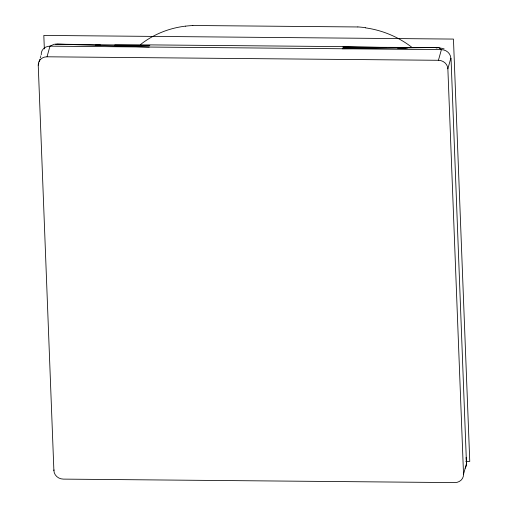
<?xml version="1.0" encoding="UTF-8"?>
<svg xmlns="http://www.w3.org/2000/svg" width="508" height="508" viewBox="0 0 508 508"><rect width="100%" height="100%" fill="white"/><g stroke="black" fill="none" stroke-linecap="round" stroke-linejoin="round"><path stroke-width="0.76" d="M466.115 457.479L466.477 463.588L463.525 474.237A9.163 8.388 15.5 0 1 454.749 482.6L63.322 479.114A9.163 8.388 15.5 0 1 53.892 470.586L38.24 65.17L38.799 63.17M39.167 61.843L39.351 61.176M39.535 60.509L39.903 59.182M40.272 57.848L40.456 57.182M40.64 56.515L40.824 55.855M38.24 65.17A9.163 8.388 15.5 0 1 47.022 56.801L49.968 46.158L54.235 44.234L58.395 44.456M53.892 470.586L54.077 469.919M463.525 474.237L447.872 68.815A9.163 8.388 15.5 0 0 438.442 60.287L441.395 49.644L438.626 47.587L436.137 48.019M447.872 68.815L450.825 58.172A9.163 8.388 15.5 0 0 441.395 49.644L49.968 46.158A9.163 8.388 15.5 0 0 41.192 54.521L41.377 54.572M450.323 58.439L451.034 58.287L466.477 463.588A9.163 8.388 15.5 0 1 465.176 468.198M192.824 25.495L357.842 26.962M342.24 48.762L438.004 47.46M95.726 45.072L100.489 45.053M114.77 45.009L150.476 44.895L343.459 46.615L386.309 47.504M95.479 45.288L100.209 45.301M115.183 45.345L149.854 45.441L57.125 44.152M437.172 47.53L342.837 47.161L369.767 47.555M47.022 56.801L438.442 60.287M465.798 461.353L469.76 461.391L453.454 39.078L43.821 35.427L44.342 48.901M397.491 47.968L406.203 48.095M397.421 47.733L407.74 47.949M55.677 44.056L149.257 47.041M438.836 47.663L444.157 48.882M140.386 44.647A91.186 84.284 16.6 0 1 185.395 26.149M185.395 26.168A95.002 87.471 15.7 0 1 192.83 25.546M357.842 26.918A94.958 87.484 16.4 0 1 365.328 27.673M365.309 27.832A91.186 84.207 16.5 0 1 411.626 47.123"/></g></svg>
